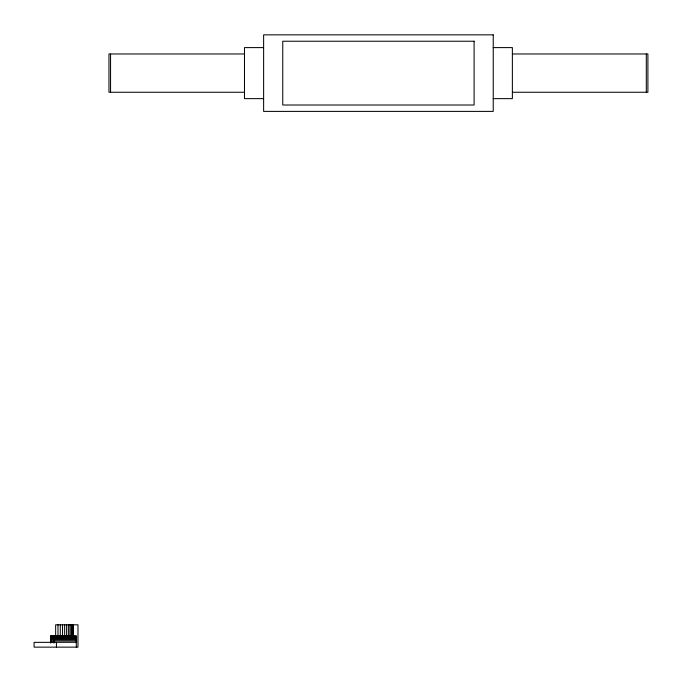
<?xml version="1.0" encoding="UTF-8"?>
<svg xmlns="http://www.w3.org/2000/svg" width="682" height="682" viewBox="0 0 682 682"><rect width="100%" height="100%" fill="white"/><g stroke="black" fill="none" stroke-linecap="round" stroke-linejoin="round"><path stroke-width="1.02" d="M72.983 635.991L50.656 636.536M50.656 640.952L54.662 640.927M50.656 642.299L54.1 642.282M50.656 637.798L53.844 637.789M50.656 638.693L54.543 638.676M50.656 639.742L54.56 639.725M50.656 636.178L68.643 636.153M50.656 637.082L53.827 637.073M263.627 47.604L244.488 47.604L244.488 98.634L263.627 98.634M493.231 47.604L512.37 47.604L512.37 98.634L493.231 98.634M244.488 53.98L108.958 53.98L108.958 92.249L244.488 92.249M512.37 53.98L647.9 53.98L647.9 92.249L512.37 92.249M50.656 643.092L50.656 635.991L70.809 635.982M50.656 635.991L76.316 635.982L76.316 647.141M53.989 636.161L76.316 636.161M53.989 636.528L76.316 636.528M53.989 637.073L76.316 637.073M53.989 637.789L76.316 637.789M53.989 638.684L76.316 638.684M53.989 639.733L76.316 639.733M53.989 640.935L76.316 640.935M76.316 642.291L34.1 642.359L34.1 647.141L77.97 647.141L77.97 624.814L55.651 624.814L55.651 636.511M646.306 53.98L646.306 92.249M110.552 53.98L110.552 92.249M73.187 624.814L73.17 636.511M72.821 624.814L72.821 636.511M72.147 624.814L72.147 636.511M71.167 624.814L71.167 636.511M69.896 624.814L69.896 636.511M68.371 624.814L68.371 636.511M66.606 624.814L66.606 636.511M64.645 624.814L64.645 636.511M62.531 624.814L62.531 636.511M60.289 624.814L60.289 636.511M57.987 624.814L57.987 636.511M56.427 642.359L56.427 647.141M53.989 635.982L53.989 643.083M493.231 34.85L263.627 34.85L263.627 111.388L493.231 111.388L493.231 34.85M474.101 41.227L282.757 41.227L282.757 105.011L474.101 105.011L474.101 41.227"/></g></svg>
